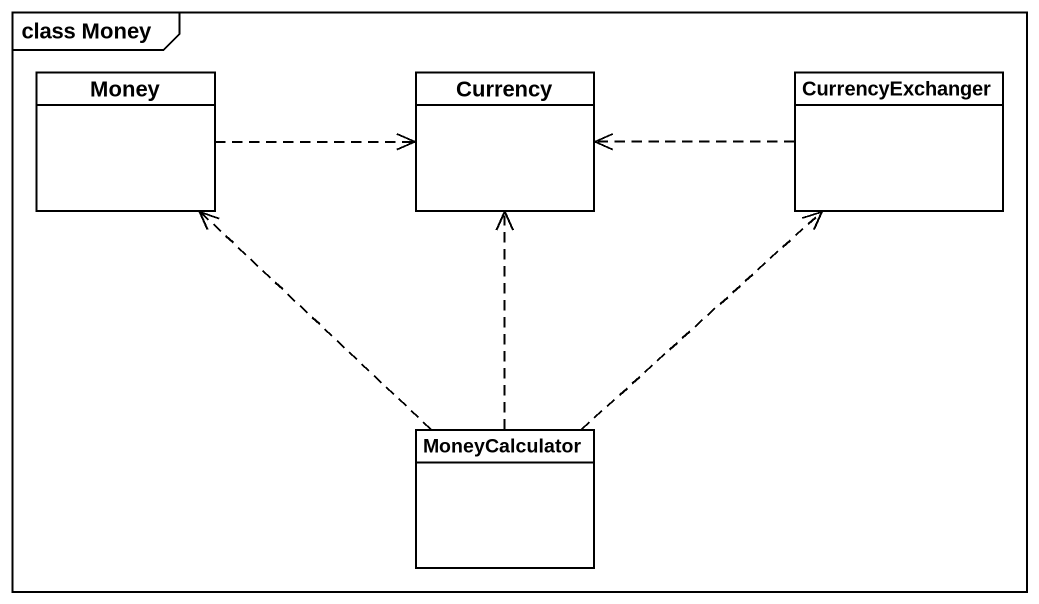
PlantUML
@startuml
mainframe class Money
hide circle
hide empty members
class Money
class Currency
class CurrencyExchanger
class MoneyCalculator
Money .right.> Currency
CurrencyExchanger .left.> Currency
MoneyCalculator .up.> Money
MoneyCalculator .up.> Currency
MoneyCalculator .up.> CurrencyExchanger
@enduml
